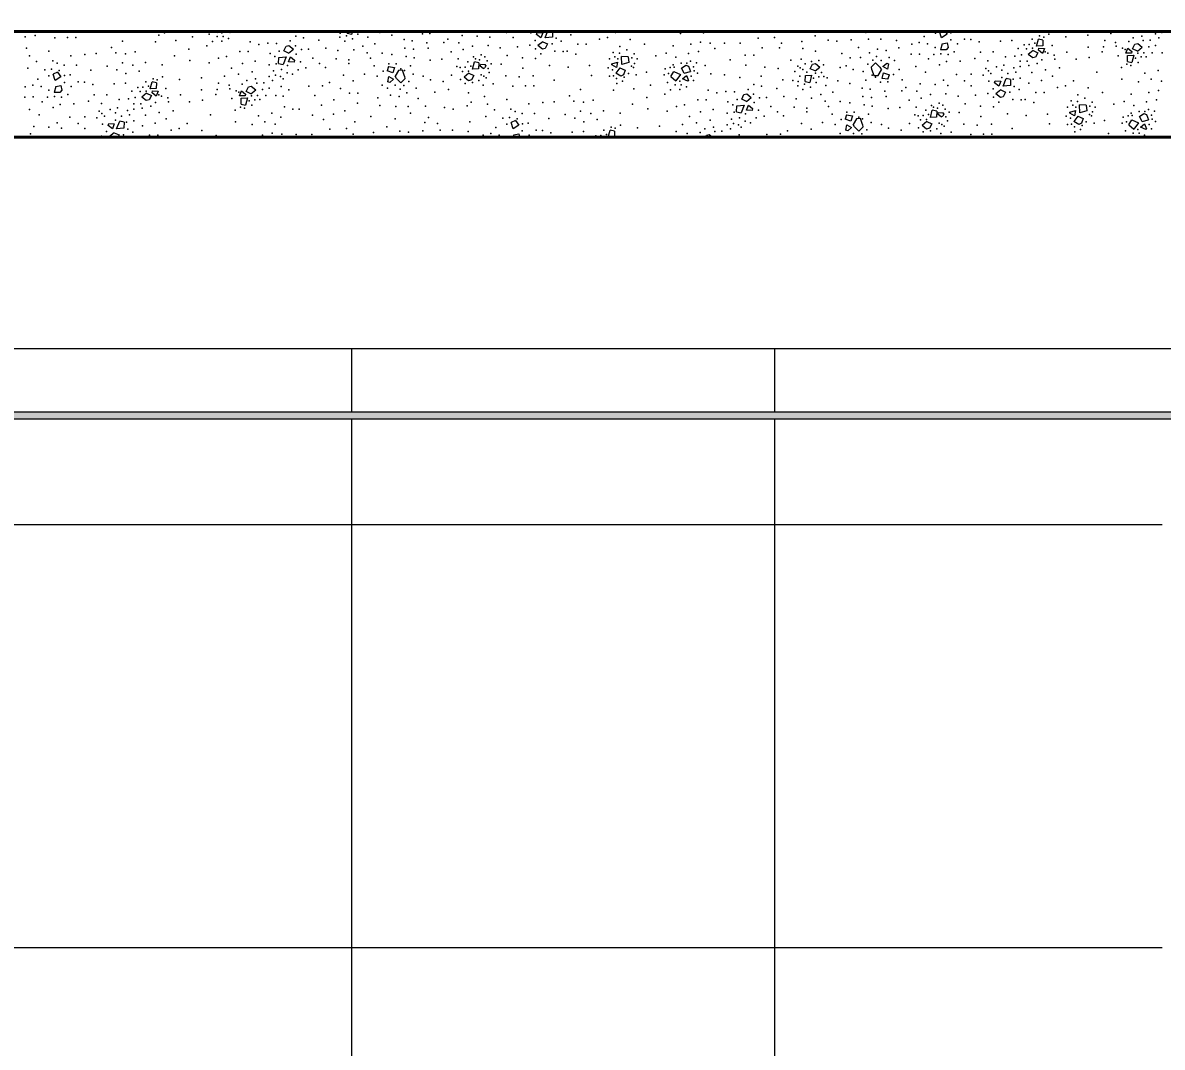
# Model space of a CAD drawing. Header units: metres. Extents: x -1.4 to 64, y -2.2 to 1.7.
# Drawn here: x 18.239 to 19.855, y 0.272 to 1.726 of the extents above; entities that cross this region are included whole.
import ezdxf

# ---------------------------------------------------------------- set-up
doc = ezdxf.new("R2010")
doc.units = ezdxf.units.M
doc.header["$MEASUREMENT"] = 0
doc.layers.add('0_Caneta_No__25', color=7, linetype='Continuous', lineweight=13, true_color=0x982312)
doc.layers.add('PAREDE CONSTRUIR_Caneta_No__97', color=7, linetype='Continuous', lineweight=13, true_color=0x6b6b6b)
doc.layers.add('FORRO.EXEC', color=7, linetype='Continuous')
doc.layers.add('LAJES.EST', color=7, linetype='Continuous')
for name, color, linetype, lineweight in [('FORRO.EXEC_Caneta_No__241', 7, 'Continuous', 13), ('LAJES.EST_Caneta_No__1', 7, 'Continuous', 40), ('LAJES.EST_Caneta_No__241', 7, 'Continuous', 13), ('PAREDE CONSTRUIR_Caneta_No__241', 7, 'Continuous', 13)]:
    doc.layers.add(name, color=color, linetype=linetype, lineweight=lineweight)
doc.styles.add('GENERATED_STYLE_1', font='arial.ttf')
doc.dimstyles.new('GENERATED_STYLE__1', dxfattribs={"dimtxt": 0.05, "dimasz": 0.02375, "dimexe": 0.18, "dimexo": 0.267183, "dimgap": 0, "dimtad": 1, "dimzin": 0, "dimdsep": 46, "dimtxsty": 'GENERATED_STYLE_1', "dimblk": 'ARROWHEAD_11', "dimblk1": 'ARROWHEAD_11', "dimblk2": 'ARROWHEAD_11', "dimcen": 0.09, "dimclrd": 256, "dimclre": 256, "dimclrt": 256, "dimadec": 0, "dimazin": 0, "dimtfac": 1, "dimtdec": 4, "dimtmove": 0, "dimatfit": 3, "dimfxl": 0, "dimtolj": 1, "dimtzin": 0, "dimarcsym": 0})

# ---------------------------------------------------------------- blocks, each defined once
blk = doc.blocks.new('*X62', base_point=(80.2693, -1.9869))
at = {"layer": 'LAJES.EST_Caneta_No__241', "color": 7, "linetype": 'Continuous', "lineweight": 13}
for p, q in [((18.5137, 1.7131), (18.5153, 1.7117)), ((18.5164, 1.7131), (18.5153, 1.7117)), ((18.5325, 1.7114), (18.5286, 1.7131)), ((18.5335, 1.7124), (18.5325, 1.7114)), ((18.5332, 1.7131), (18.5335, 1.7124)), ((18.6989, 1.7111), (18.699, 1.7131)), ((18.6989, 1.7111), (18.7054, 1.7097)), ((18.7063, 1.7131), (18.7054, 1.7097)), ((18.9678, 1.7091), (18.9684, 1.7117)), ((18.9736, 1.7043), (18.9678, 1.7091)), ((18.9684, 1.7117), (18.9764, 1.7113)), ((18.9764, 1.6988), (18.9695, 1.6933)), ((18.9764, 1.7113), (18.9736, 1.7043)), ((18.9764, 1.6988), (18.983, 1.6957)), ((18.9797, 1.7044), (18.9832, 1.7131)), ((18.9901, 1.7053), (18.9797, 1.7044)), ((18.9904, 1.7131), (18.9901, 1.7053)), ((19.542, 1.7045), (19.5394, 1.7131)), ((19.5501, 1.7094), (19.542, 1.7045)), ((19.5475, 1.7131), (19.5501, 1.7094)), ((19.6771, 1.6923), (19.6797, 1.7026)), ((19.6862, 1.7012), (19.6797, 1.7026)), ((19.6862, 1.7012), (19.6858, 1.6928)), ((18.6091, 1.6859), (18.6122, 1.6923)), ((18.6158, 1.6827), (18.6091, 1.6859)), ((18.6122, 1.6923), (18.6163, 1.6933)), ((18.6158, 1.6827), (18.6226, 1.6883)), ((18.6163, 1.6933), (18.6226, 1.6883)), ((18.9759, 1.6883), (18.9695, 1.6933)), ((18.98, 1.6893), (18.9759, 1.6883)), ((18.983, 1.6957), (18.98, 1.6893)), ((19.5431, 1.6959), (19.541, 1.6874)), ((19.549, 1.6872), (19.541, 1.6874)), ((19.5431, 1.6959), (19.5503, 1.6974)), ((19.5517, 1.6905), (19.549, 1.6872)), ((19.5503, 1.6974), (19.5517, 1.6905)), ((19.6721, 1.6864), (19.6653, 1.6808)), ((19.6721, 1.6864), (19.6788, 1.6832)), ((19.6788, 1.6832), (19.6757, 1.6768)), ((19.6858, 1.6928), (19.6771, 1.6923)), ((19.6797, 1.687), (19.6804, 1.6896)), ((19.6855, 1.6822), (19.6797, 1.687)), ((19.6804, 1.6896), (19.6883, 1.6893)), ((19.6883, 1.6893), (19.6855, 1.6822)), ((19.8039, 1.6827), (19.8067, 1.6897)), ((19.8118, 1.6823), (19.8039, 1.6827)), ((19.8067, 1.6897), (19.8125, 1.685)), ((19.8125, 1.685), (19.8118, 1.6823)), ((19.8134, 1.6888), (19.8165, 1.6951)), ((19.8201, 1.6856), (19.8134, 1.6888)), ((19.8165, 1.6951), (19.8206, 1.6962)), ((19.8201, 1.6856), (19.8269, 1.6912)), ((19.8206, 1.6962), (19.8269, 1.6912)), ((18.6017, 1.6679), (18.602, 1.6762)), ((18.6017, 1.6679), (18.6082, 1.6665)), ((18.602, 1.6762), (18.6125, 1.6772)), ((18.6125, 1.6772), (18.6082, 1.6665)), ((18.6157, 1.6702), (18.6186, 1.6773)), ((18.6237, 1.6699), (18.6157, 1.6702)), ((18.6186, 1.6773), (18.6244, 1.6725)), ((18.6244, 1.6725), (18.6237, 1.6699)), ((18.8768, 1.66), (18.8794, 1.6703)), ((18.8859, 1.6688), (18.8794, 1.6703)), ((18.8859, 1.6688), (18.8855, 1.6605)), ((18.8877, 1.6642), (18.8884, 1.6668)), ((18.8884, 1.6668), (18.8947, 1.6665)), ((18.8957, 1.6649), (18.8947, 1.6665)), ((19.0745, 1.666), (19.0747, 1.6673)), ((19.081, 1.6622), (19.0745, 1.666)), ((19.0747, 1.6673), (19.0827, 1.6696)), ((19.0827, 1.6696), (19.081, 1.6622)), ((19.0886, 1.6666), (19.0882, 1.678)), ((19.0977, 1.6775), (19.0882, 1.678)), ((19.0987, 1.6692), (19.0886, 1.6666)), ((19.0977, 1.6775), (19.0987, 1.6692)), ((19.1734, 1.6614), (19.1793, 1.6654)), ((19.1793, 1.6654), (19.1833, 1.6642)), ((19.3561, 1.6605), (19.3592, 1.6669)), ((19.3592, 1.6669), (19.3633, 1.6679)), ((19.3633, 1.6679), (19.3696, 1.6629)), ((19.443, 1.6632), (19.4488, 1.6688)), ((19.4488, 1.6688), (19.4549, 1.6625)), ((19.4591, 1.6634), (19.4647, 1.6685)), ((19.4647, 1.6685), (19.4672, 1.6674)), ((19.4672, 1.6674), (19.4657, 1.6596)), ((19.6716, 1.6758), (19.6653, 1.6808)), ((19.6757, 1.6768), (19.6716, 1.6758)), ((19.806, 1.6708), (19.8063, 1.6791)), ((19.806, 1.6708), (19.8125, 1.6694)), ((19.8063, 1.6791), (19.815, 1.6797)), ((19.815, 1.6797), (19.8125, 1.6694)), ((18.2878, 1.6556), (18.2817, 1.6528)), ((18.2845, 1.6439), (18.2817, 1.6528)), ((18.2878, 1.6556), (18.2925, 1.6488)), ((18.7578, 1.6637), (18.7555, 1.6575)), ((18.764, 1.6546), (18.7555, 1.6575)), ((18.7568, 1.6417), (18.7582, 1.6495)), ((18.7578, 1.6637), (18.766, 1.6623)), ((18.7582, 1.6495), (18.7648, 1.6458)), ((18.766, 1.6623), (18.764, 1.6546)), ((18.7716, 1.6581), (18.7669, 1.6501)), ((18.7691, 1.6466), (18.7669, 1.6501)), ((18.7776, 1.6584), (18.7716, 1.6581)), ((18.7805, 1.6501), (18.7776, 1.6584)), ((18.7805, 1.6501), (18.781, 1.6459)), ((18.8718, 1.6541), (18.865, 1.6485)), ((18.8718, 1.6541), (18.8785, 1.6509)), ((18.8785, 1.6509), (18.8754, 1.6445)), ((18.8855, 1.6605), (18.8768, 1.66)), ((18.8918, 1.6608), (18.8877, 1.6642)), ((18.8918, 1.6608), (18.8945, 1.6619)), ((18.8957, 1.6649), (18.8945, 1.6619)), ((19.0857, 1.6619), (19.0803, 1.6541)), ((19.0874, 1.6501), (19.0803, 1.6541)), ((19.0857, 1.6619), (19.0933, 1.6585)), ((19.0912, 1.6518), (19.0874, 1.6501)), ((19.0933, 1.6585), (19.0912, 1.6518)), ((19.158, 1.6495), (19.1625, 1.6566)), ((19.158, 1.6495), (19.1651, 1.6431)), ((19.1625, 1.6566), (19.172, 1.6521)), ((19.172, 1.6521), (19.1651, 1.6431)), ((19.1772, 1.654), (19.1734, 1.6614)), ((19.1747, 1.6461), (19.1806, 1.6508)), ((19.1772, 1.654), (19.1863, 1.6567)), ((19.1806, 1.6508), (19.1833, 1.6438)), ((19.1833, 1.6642), (19.1863, 1.6567)), ((19.3487, 1.6425), (19.3491, 1.6509)), ((19.3491, 1.6509), (19.3578, 1.6514)), ((19.3578, 1.6514), (19.3552, 1.6411)), ((19.3628, 1.6573), (19.3561, 1.6605)), ((19.3628, 1.6573), (19.3696, 1.6629)), ((19.4434, 1.659), (19.443, 1.6632)), ((19.4434, 1.659), (19.4464, 1.6507)), ((19.4464, 1.6507), (19.4524, 1.651)), ((19.4524, 1.651), (19.457, 1.659)), ((19.4549, 1.6625), (19.457, 1.659)), ((19.4579, 1.6468), (19.46, 1.6545)), ((19.4657, 1.6596), (19.4591, 1.6634)), ((19.46, 1.6545), (19.4684, 1.6516)), ((19.4661, 1.6454), (19.4684, 1.6516)), ((18.2855, 1.6353), (18.2834, 1.6268)), ((18.2925, 1.6488), (18.2845, 1.6439)), ((18.2855, 1.6353), (18.2927, 1.6368)), ((18.2927, 1.6368), (18.2941, 1.6299)), ((18.4195, 1.6317), (18.4221, 1.642)), ((18.4286, 1.6406), (18.4221, 1.642)), ((18.4286, 1.6406), (18.4282, 1.6323)), ((18.5558, 1.6282), (18.5589, 1.6346)), ((18.5589, 1.6346), (18.563, 1.6356)), ((18.563, 1.6356), (18.5693, 1.6306)), ((18.7593, 1.6407), (18.7568, 1.6417)), ((18.7648, 1.6458), (18.7593, 1.6407)), ((18.7752, 1.6403), (18.7691, 1.6466)), ((18.781, 1.6459), (18.7752, 1.6403)), ((18.8713, 1.6435), (18.865, 1.6485)), ((18.8754, 1.6445), (18.8713, 1.6435)), ((19.1823, 1.6429), (19.1747, 1.6461)), ((19.1833, 1.6438), (19.1823, 1.6429)), ((19.3487, 1.6425), (19.3552, 1.6411)), ((19.4661, 1.6454), (19.4579, 1.6468)), ((19.6176, 1.6405), (19.6183, 1.6431)), ((19.6234, 1.6357), (19.6176, 1.6405)), ((19.6183, 1.6431), (19.6262, 1.6427)), ((19.6262, 1.6427), (19.6234, 1.6357)), ((19.6295, 1.6358), (19.6338, 1.6465)), ((19.6399, 1.6367), (19.6295, 1.6358)), ((19.6403, 1.645), (19.6338, 1.6465)), ((19.6403, 1.645), (19.6399, 1.6367)), ((18.2915, 1.6266), (18.2834, 1.6268)), ((18.2941, 1.6299), (18.2915, 1.6266)), ((18.4145, 1.6258), (18.4077, 1.6202)), ((18.414, 1.6152), (18.4077, 1.6202)), ((18.4145, 1.6258), (18.4212, 1.6226)), ((18.4212, 1.6226), (18.4181, 1.6162)), ((18.4282, 1.6323), (18.4195, 1.6317)), ((18.4221, 1.6264), (18.4228, 1.629)), ((18.4279, 1.6217), (18.4221, 1.6264)), ((18.4228, 1.629), (18.4307, 1.6287)), ((18.4307, 1.6287), (18.4279, 1.6217)), ((18.5463, 1.6221), (18.5491, 1.6291)), ((18.5542, 1.6218), (18.5463, 1.6221)), ((18.5484, 1.6102), (18.5488, 1.6185)), ((18.5488, 1.6185), (18.5575, 1.6191)), ((18.5491, 1.6291), (18.5549, 1.6244)), ((18.5549, 1.6244), (18.5542, 1.6218)), ((18.5575, 1.6191), (18.5549, 1.6088)), ((18.5625, 1.625), (18.5558, 1.6282)), ((18.5625, 1.625), (18.5693, 1.6306)), ((19.2589, 1.6173), (19.262, 1.6237)), ((19.2656, 1.6141), (19.2589, 1.6173)), ((19.262, 1.6237), (19.2661, 1.6247)), ((19.2656, 1.6141), (19.2724, 1.6197)), ((19.2661, 1.6247), (19.2724, 1.6197)), ((19.6262, 1.6303), (19.6194, 1.6247)), ((19.6257, 1.6197), (19.6194, 1.6247)), ((19.6298, 1.6207), (19.6257, 1.6197)), ((19.6262, 1.6303), (19.6329, 1.6271)), ((19.6329, 1.6271), (19.6298, 1.6207)), ((18.4181, 1.6162), (18.414, 1.6152)), ((18.5484, 1.6102), (18.5549, 1.6088)), ((19.2515, 1.5993), (19.2518, 1.6076)), ((19.2518, 1.6076), (19.2623, 1.6086)), ((19.2623, 1.6086), (19.258, 1.5979)), ((19.2656, 1.6016), (19.2684, 1.6087)), ((19.2735, 1.6013), (19.2656, 1.6016)), ((19.2684, 1.6087), (19.2742, 1.6039)), ((19.2742, 1.6039), (19.2735, 1.6013)), ((19.5266, 1.5914), (19.5292, 1.6017)), ((19.5357, 1.6003), (19.5292, 1.6017)), ((19.7245, 1.5987), (19.7325, 1.601)), ((19.7325, 1.601), (19.7308, 1.5936)), ((19.7384, 1.598), (19.738, 1.6094)), ((19.7476, 1.6089), (19.738, 1.6094)), ((19.7485, 1.6006), (19.7384, 1.598)), ((19.7476, 1.6089), (19.7485, 1.6006)), ((18.3719, 1.5752), (18.3762, 1.5859)), ((18.3827, 1.5845), (18.3762, 1.5859)), ((18.3827, 1.5845), (18.3823, 1.5761)), ((18.9376, 1.587), (18.9316, 1.5842)), ((18.9376, 1.587), (18.9424, 1.5802)), ((19.2515, 1.5993), (19.258, 1.5979)), ((19.4076, 1.5952), (19.4054, 1.5889)), ((19.4138, 1.586), (19.4054, 1.5889)), ((19.4076, 1.5952), (19.4158, 1.5937)), ((19.4158, 1.5937), (19.4138, 1.586)), ((19.4214, 1.5895), (19.4168, 1.5815)), ((19.4274, 1.5898), (19.4214, 1.5895)), ((19.4303, 1.5815), (19.4274, 1.5898)), ((19.5216, 1.5855), (19.5148, 1.5799)), ((19.5216, 1.5855), (19.5283, 1.5823)), ((19.5353, 1.5919), (19.5266, 1.5914)), ((19.5357, 1.6003), (19.5353, 1.5919)), ((19.5375, 1.5956), (19.5382, 1.5982)), ((19.5416, 1.5922), (19.5375, 1.5956)), ((19.5382, 1.5982), (19.5445, 1.5979)), ((19.5416, 1.5922), (19.5443, 1.5933)), ((19.5456, 1.5964), (19.5443, 1.5933)), ((19.5456, 1.5964), (19.5445, 1.5979)), ((19.7243, 1.5974), (19.7245, 1.5987)), ((19.7308, 1.5936), (19.7243, 1.5974)), ((19.7355, 1.5933), (19.7301, 1.5855)), ((19.7372, 1.5815), (19.7301, 1.5855)), ((19.7355, 1.5933), (19.7431, 1.5899)), ((19.7431, 1.5899), (19.741, 1.5832)), ((19.8078, 1.5809), (19.8123, 1.588)), ((19.8123, 1.588), (19.8218, 1.5836)), ((19.8232, 1.5928), (19.8291, 1.5968)), ((19.827, 1.5854), (19.8232, 1.5928)), ((19.827, 1.5854), (19.8361, 1.5881)), ((19.8291, 1.5968), (19.8331, 1.5956)), ((19.8331, 1.5956), (19.8361, 1.5881)), ((18.36, 1.5799), (18.3607, 1.5825)), ((18.3658, 1.5751), (18.36, 1.5799)), ((18.3607, 1.5825), (18.3686, 1.5821)), ((18.3686, 1.5697), (18.3618, 1.5641)), ((18.3686, 1.5821), (18.3658, 1.5751)), ((18.3686, 1.5697), (18.3753, 1.5665)), ((18.3823, 1.5761), (18.3719, 1.5752)), ((18.9343, 1.5753), (18.9316, 1.5842)), ((18.9424, 1.5802), (18.9343, 1.5753)), ((18.9353, 1.5667), (18.9425, 1.5682)), ((18.9425, 1.5682), (18.9436, 1.5631)), ((19.0694, 1.5631), (19.0719, 1.5734)), ((19.0784, 1.572), (19.0719, 1.5734)), ((19.0784, 1.572), (19.0781, 1.5637)), ((19.4066, 1.5731), (19.4081, 1.5809)), ((19.4091, 1.5721), (19.4066, 1.5731)), ((19.4081, 1.5809), (19.4146, 1.5772)), ((19.4146, 1.5772), (19.4091, 1.5721)), ((19.4189, 1.578), (19.4168, 1.5815)), ((19.425, 1.5717), (19.4189, 1.578)), ((19.4308, 1.5773), (19.425, 1.5717)), ((19.4303, 1.5815), (19.4308, 1.5773)), ((19.5211, 1.5749), (19.5148, 1.5799)), ((19.5252, 1.5759), (19.5211, 1.5749)), ((19.5283, 1.5823), (19.5252, 1.5759)), ((19.741, 1.5832), (19.7372, 1.5815)), ((19.8078, 1.5809), (19.8149, 1.5745)), ((19.8218, 1.5836), (19.8149, 1.5745)), ((19.8245, 1.5776), (19.8304, 1.5822)), ((19.8322, 1.5743), (19.8245, 1.5776)), ((19.8304, 1.5822), (19.8331, 1.5752)), ((19.8331, 1.5752), (19.8322, 1.5743)), ((18.363, 1.5631), (18.3618, 1.5641)), ((18.3753, 1.5665), (18.3737, 1.5631)), ((18.9353, 1.5667), (18.9344, 1.5631)), ((19.0781, 1.5637), (19.0699, 1.5631)), ((19.2074, 1.5631), (19.2087, 1.566)), ((19.2087, 1.566), (19.2128, 1.567)), ((19.2128, 1.567), (19.2177, 1.5631))]:
    blk.add_line(p, q, dxfattribs=at)
for p in [(18.2419, 1.7059), (18.2565, 1.7075), (18.2843, 1.7043), (18.302, 1.7047), (18.3139, 1.7047), (18.3427, 1.7128), (18.3803, 1.6996), (18.4269, 1.6985), (18.4317, 1.7082), (18.4399, 1.7113), (18.4557, 1.7004), (18.4797, 1.7056), (18.5034, 1.7095), (18.5081, 1.6992), (18.5147, 1.7062), (18.521, 1.6997), (18.5213, 1.7112), (18.5232, 1.7064), (18.5307, 1.7035), (18.5406, 1.7125), (18.5613, 1.6988), (18.6182, 1.6998), (18.6261, 1.7068), (18.6369, 1.7043), (18.659, 1.7008), (18.6813, 1.7124), (18.6886, 1.705), (18.6892, 1.7107), (18.6958, 1.6997), (18.6979, 1.707), (18.7066, 1.7029), (18.7143, 1.7097), (18.7283, 1.7053), (18.7452, 1.7118), (18.7624, 1.7081), (18.78, 1.7017), (18.7853, 1.713), (18.7913, 1.7001), (18.8059, 1.7101), (18.8162, 1.7105), (18.8362, 1.6975), (18.8368, 1.7131), (18.842, 1.7023), (18.8621, 1.7076), (18.8833, 1.7068), (18.8951, 1.713), (18.9016, 1.7053), (18.9249, 1.7119), (18.9346, 1.7046), (18.9596, 1.7112), (18.9655, 1.7006), (18.9956, 1.7038), (19.0026, 1.6996), (19.0164, 1.7087), (19.0344, 1.7122), (19.0571, 1.7023), (19.0683, 1.7047), (19.0796, 1.712), (19.1005, 1.7019), (19.172, 1.7105), (19.2005, 1.6982), (19.2044, 1.7112), (19.2823, 1.7038), (19.3055, 1.7046), (19.3441, 1.6993), (19.3629, 1.707), (19.3816, 1.7012), (19.3938, 1.6994), (19.414, 1.7016), (19.435, 1.7118), (19.4386, 1.7024), (19.456, 1.7024), (19.4784, 1.7007), (19.5105, 1.6979), (19.5178, 1.7063), (19.5335, 1.7111), (19.5553, 1.7016), (19.5554, 1.7115), (19.5635, 1.7124), (19.5749, 1.7023), (19.5839, 1.702), (19.5959, 1.6987), (19.6259, 1.6997), (19.642, 1.7006), (19.6707, 1.7026), (19.6812, 1.7069), (19.6872, 1.7053), (19.6944, 1.7097), (19.7187, 1.7058), (19.7499, 1.7081), (19.7738, 1.7004), (19.7826, 1.7105), (19.7892, 1.6979), (19.8023, 1.7131), (19.8078, 1.699), (19.8142, 1.7043), (19.8263, 1.7068), (19.8285, 1.7006), (19.8382, 1.7008), (19.8457, 1.7099), (19.8507, 1.7044), (19.8549, 1.7117), (18.2441, 1.6898), (18.2755, 1.6852), (18.343, 1.6819), (18.3644, 1.6907), (18.3709, 1.6832), (18.3843, 1.6818), (18.3981, 1.6845), (18.4743, 1.6882), (18.4998, 1.6928), (18.5467, 1.6848), (18.5585, 1.6848), (18.5735, 1.6948), (18.5866, 1.6968), (18.5895, 1.6819), (18.5987, 1.6961), (18.6026, 1.6855), (18.6258, 1.6929), (18.6342, 1.6878), (18.6441, 1.6883), (18.6687, 1.6897), (18.6859, 1.6864), (18.7082, 1.6873), (18.7213, 1.6925), (18.7274, 1.6828), (18.7384, 1.6957), (18.7486, 1.6825), (18.7809, 1.6897), (18.7933, 1.688), (18.8118, 1.6971), (18.8139, 1.6898), (18.8464, 1.6843), (18.8574, 1.6972), (18.8635, 1.6875), (18.8766, 1.6927), (18.8988, 1.6936), (18.9161, 1.6902), (18.9407, 1.6916), (18.958, 1.6938), (18.9664, 1.6887), (18.9739, 1.6817), (18.9896, 1.696), (18.9935, 1.6855), (19.0056, 1.6847), (19.0113, 1.6852), (19.0263, 1.6952), (19.0381, 1.6951), (19.0762, 1.6836), (19.0852, 1.6826), (19.0859, 1.6922), (19.096, 1.6872), (19.1062, 1.6815), (19.1208, 1.6951), (19.1516, 1.6827), (19.1614, 1.693), (19.1833, 1.6819), (19.1866, 1.6955), (19.1975, 1.685), (19.2139, 1.6967), (19.2204, 1.6893), (19.2344, 1.6965), (19.2567, 1.6965), (19.288, 1.6902), (19.3124, 1.6902), (19.3154, 1.6969), (19.3454, 1.6891), (19.3633, 1.6852), (19.4007, 1.6821), (19.4244, 1.6908), (19.4403, 1.6829), (19.4514, 1.6881), (19.4636, 1.6862), (19.4817, 1.69), (19.4999, 1.6955), (19.5222, 1.6956), (19.5333, 1.6908), (19.5413, 1.6818), (19.5602, 1.6843), (19.5648, 1.6956), (19.5975, 1.6838), (19.6155, 1.6842), (19.6511, 1.6891), (19.6595, 1.6945), (19.6627, 1.6887), (19.6667, 1.6949), (19.6715, 1.6894), (19.6745, 1.6965), (19.6892, 1.6842), (19.6933, 1.6823), (19.6991, 1.6932), (19.72, 1.6838), (19.7501, 1.6911), (19.7703, 1.6846), (19.7723, 1.6915), (19.7901, 1.6924), (19.7989, 1.6897), (19.8029, 1.6877), (19.8207, 1.6826), (19.8295, 1.6832), (19.8366, 1.6917), (19.8411, 1.6829), (19.8459, 1.6936), (19.8554, 1.6832), (18.2481, 1.6786), (18.258, 1.6709), (18.2812, 1.6717), (18.2873, 1.6685), (18.2975, 1.6654), (18.3068, 1.6789), (18.3151, 1.6657), (18.327, 1.6808), (18.3804, 1.6688), (18.395, 1.6657), (18.4128, 1.6694), (18.4364, 1.6659), (18.454, 1.6788), (18.4759, 1.6723), (18.5032, 1.6687), (18.5165, 1.6753), (18.5277, 1.6777), (18.5504, 1.6678), (18.5684, 1.6713), (18.5881, 1.6659), (18.5965, 1.6777), (18.5983, 1.6676), (18.6267, 1.6809), (18.6326, 1.6704), (18.6502, 1.6753), (18.6599, 1.6681), (18.6832, 1.6747), (18.7014, 1.6679), (18.7015, 1.6731), (18.7322, 1.6754), (18.7579, 1.6672), (18.7624, 1.6806), (18.7683, 1.6676), (18.7829, 1.6777), (18.7942, 1.676), (18.8168, 1.6724), (18.8331, 1.6741), (18.8565, 1.6746), (18.8704, 1.6703), (18.8781, 1.6771), (18.8809, 1.6745), (18.8869, 1.673), (18.889, 1.6803), (18.8941, 1.6774), (18.8978, 1.6716), (18.9035, 1.6676), (18.9176, 1.6667), (18.9258, 1.6792), (18.9479, 1.6757), (18.9661, 1.6748), (19.0235, 1.6812), (19.0711, 1.6747), (19.0787, 1.6772), (19.0832, 1.6745), (19.1028, 1.676), (19.1065, 1.668), (19.1106, 1.6743), (19.1371, 1.6789), (19.1617, 1.6662), (19.1654, 1.6767), (19.173, 1.6682), (19.1807, 1.6682), (19.1861, 1.6714), (19.1944, 1.6687), (19.2069, 1.6652), (19.2425, 1.6733), (19.2638, 1.6798), (19.2644, 1.6657), (19.2758, 1.6799), (19.3283, 1.6724), (19.3429, 1.6741), (19.3488, 1.6675), (19.3579, 1.6706), (19.3681, 1.672), (19.3747, 1.6661), (19.4125, 1.6761), (19.4271, 1.6764), (19.4376, 1.6669), (19.4446, 1.6726), (19.45, 1.6776), (19.4566, 1.6719), (19.4678, 1.6763), (19.4755, 1.6721), (19.4991, 1.6809), (19.5112, 1.681), (19.5239, 1.6743), (19.5315, 1.6808), (19.5393, 1.6659), (19.5494, 1.6705), (19.5515, 1.6808), (19.5688, 1.6713), (19.5896, 1.675), (19.6081, 1.6716), (19.6306, 1.6657), (19.6332, 1.6773), (19.6463, 1.6783), (19.654, 1.6711), (19.6556, 1.6803), (19.6637, 1.6714), (19.6659, 1.6651), (19.6779, 1.6677), (19.6844, 1.6729), (19.7021, 1.6796), (19.703, 1.6741), (19.7331, 1.6742), (19.7515, 1.6764), (19.7931, 1.6787), (19.805, 1.6667), (19.8177, 1.6755), (19.8214, 1.6694), (19.8255, 1.6771), (19.8327, 1.6774), (18.246, 1.6614), (18.27, 1.6588), (18.2759, 1.6505), (18.2795, 1.66), (18.2903, 1.658), (18.2979, 1.6509), (18.306, 1.6518), (18.3351, 1.6586), (18.3584, 1.6641), (18.3723, 1.6591), (18.3848, 1.6535), (18.404, 1.6571), (18.4368, 1.6491), (18.525, 1.6499), (18.535, 1.6614), (18.5447, 1.6525), (18.5643, 1.6561), (18.5881, 1.6494), (18.5943, 1.6574), (18.5973, 1.6511), (18.6046, 1.6495), (18.6057, 1.6594), (18.614, 1.6547), (18.6143, 1.6649), (18.6216, 1.6525), (18.6296, 1.6591), (18.6405, 1.6615), (18.6684, 1.6624), (18.6938, 1.6514), (18.7234, 1.6528), (18.7374, 1.6647), (18.7417, 1.6498), (18.7499, 1.6569), (18.7752, 1.6605), (18.7802, 1.658), (18.7889, 1.6647), (18.7927, 1.6525), (18.807, 1.6499), (18.8468, 1.6515), (18.8548, 1.6637), (18.8592, 1.6622), (18.8624, 1.6564), (18.8664, 1.6625), (18.8712, 1.6571), (18.8742, 1.6642), (18.889, 1.6519), (18.893, 1.6499), (18.8988, 1.6609), (18.9006, 1.6551), (18.9239, 1.6505), (18.948, 1.6614), (18.9631, 1.6502), (18.9859, 1.6649), (19.0127, 1.6625), (19.0426, 1.6648), (19.0455, 1.6509), (19.0691, 1.6615), (19.0711, 1.6501), (19.0756, 1.6588), (19.077, 1.6504), (19.0979, 1.6535), (19.1024, 1.6641), (19.1054, 1.6622), (19.1092, 1.6517), (19.1236, 1.6557), (19.1489, 1.6517), (19.15, 1.6601), (19.155, 1.6538), (19.1572, 1.6624), (19.1628, 1.6628), (19.187, 1.6501), (19.1904, 1.663), (19.1911, 1.6574), (19.1959, 1.654), (19.2149, 1.6534), (19.2344, 1.6518), (19.2865, 1.65), (19.2914, 1.6626), (19.3107, 1.6609), (19.3339, 1.6563), (19.3382, 1.664), (19.3413, 1.6499), (19.3416, 1.6615), (19.3456, 1.6595), (19.3511, 1.6556), (19.3634, 1.6543), (19.3722, 1.655), (19.3754, 1.6492), (19.3984, 1.6622), (19.4069, 1.6644), (19.4169, 1.6592), (19.4313, 1.6566), (19.4438, 1.6511), (19.474, 1.6523), (19.4823, 1.6593), (19.5059, 1.6634), (19.5195, 1.6554), (19.5633, 1.6522), (19.5844, 1.6528), (19.6014, 1.6514), (19.6049, 1.6609), (19.6087, 1.6574), (19.6123, 1.6538), (19.6202, 1.6631), (19.628, 1.6583), (19.6363, 1.6536), (19.6447, 1.6618), (19.6476, 1.6556), (19.6539, 1.6636), (19.6703, 1.6553), (19.6899, 1.6588), (19.6996, 1.65), (19.7096, 1.6615), (19.7627, 1.6556), (19.7978, 1.6623), (19.811, 1.6651), (19.8306, 1.6543), (19.8497, 1.6579), (18.2423, 1.6349), (18.253, 1.6373), (18.2602, 1.6458), (18.2647, 1.635), (18.2977, 1.6411), (18.3072, 1.635), (18.3173, 1.6417), (18.3263, 1.6414), (18.3383, 1.6381), (18.3683, 1.6392), (18.3844, 1.64), (18.4019, 1.634), (18.4091, 1.6343), (18.4131, 1.642), (18.4169, 1.6359), (18.4236, 1.6463), (18.4296, 1.6447), (18.4612, 1.6452), (18.4923, 1.6475), (18.5162, 1.6398), (18.5316, 1.6373), (18.5502, 1.6385), (18.5567, 1.6437), (18.5687, 1.6463), (18.5709, 1.64), (18.5806, 1.6403), (18.5883, 1.633), (18.5931, 1.6438), (18.6052, 1.6352), (18.6084, 1.646), (18.6445, 1.6356), (18.6639, 1.6363), (18.674, 1.6409), (18.7074, 1.6435), (18.7485, 1.6371), (18.7561, 1.6328), (18.7673, 1.6372), (18.7793, 1.6366), (18.7863, 1.6423), (18.8171, 1.6447), (18.8352, 1.6421), (18.8599, 1.6453), (18.8664, 1.6394), (18.8767, 1.6408), (18.8858, 1.6439), (18.8917, 1.6373), (18.8964, 1.6474), (18.9063, 1.6389), (18.9341, 1.6357), (18.9432, 1.6488), (18.9518, 1.6361), (18.9638, 1.6361), (18.9925, 1.6442), (19.0811, 1.6466), (19.0815, 1.6396), (19.0897, 1.6427), (19.0919, 1.6486), (19.1295, 1.637), (19.1533, 1.6409), (19.1645, 1.6376), (19.1711, 1.6426), (19.173, 1.6378), (19.1805, 1.6349), (19.1904, 1.6439), (19.2561, 1.648), (19.2759, 1.6382), (19.2867, 1.6357), (19.317, 1.6447), (19.3311, 1.6438), (19.3384, 1.6364), (19.339, 1.6421), (19.3477, 1.6384), (19.3564, 1.6343), (19.3604, 1.6472), (19.3642, 1.6411), (19.3682, 1.6489), (19.3781, 1.6367), (19.3798, 1.6477), (19.395, 1.6432), (19.4122, 1.6395), (19.4298, 1.6331), (19.4351, 1.6444), (19.4488, 1.6486), (19.4557, 1.6415), (19.466, 1.6419), (19.4866, 1.6445), (19.4918, 1.6337), (19.5119, 1.639), (19.5331, 1.6382), (19.5449, 1.6444), (19.5514, 1.6367), (19.5747, 1.6433), (19.5844, 1.636), (19.6094, 1.6426), (19.6277, 1.6481), (19.6437, 1.6454), (19.6455, 1.6352), (19.6539, 1.647), (19.6662, 1.6401), (19.6842, 1.6436), (19.7069, 1.6337), (19.7181, 1.6361), (19.7294, 1.6434), (19.7504, 1.6333), (19.7982, 1.6455), (19.8218, 1.6419), (19.8396, 1.6457), (19.8542, 1.6426), (18.2415, 1.6203), (18.2536, 1.6204), (18.2739, 1.6202), (18.2757, 1.6302), (18.2837, 1.6212), (18.2939, 1.6202), (18.3026, 1.6237), (18.3399, 1.6232), (18.3579, 1.6236), (18.3757, 1.6168), (18.3887, 1.6177), (18.3935, 1.6285), (18.398, 1.6197), (18.4051, 1.6282), (18.4139, 1.6288), (18.4317, 1.6236), (18.4357, 1.6217), (18.4415, 1.6326), (18.4445, 1.619), (18.4624, 1.6232), (18.4925, 1.6305), (18.5127, 1.624), (18.5147, 1.6309), (18.5325, 1.6318), (18.5355, 1.6182), (18.5413, 1.6291), (18.5453, 1.6272), (18.5631, 1.622), (18.5719, 1.6226), (18.5751, 1.6168), (18.579, 1.6311), (18.5835, 1.6223), (18.5978, 1.6226), (18.6084, 1.6215), (18.6163, 1.6303), (18.6531, 1.6226), (18.6894, 1.6325), (18.7021, 1.6258), (18.7142, 1.6259), (18.7423, 1.6192), (18.7604, 1.623), (18.7726, 1.6211), (18.774, 1.6315), (18.7837, 1.6263), (18.7969, 1.6327), (18.7996, 1.6183), (18.8233, 1.627), (18.8427, 1.6309), (18.8713, 1.6262), (18.8939, 1.6212), (18.9253, 1.6166), (19.0142, 1.6221), (19.0301, 1.631), (19.0767, 1.6299), (19.1055, 1.6318), (19.1241, 1.6196), (19.1496, 1.6242), (19.1579, 1.6306), (19.1708, 1.6311), (19.2111, 1.6302), (19.2233, 1.6262), (19.2364, 1.6282), (19.2485, 1.6275), (19.2524, 1.6169), (19.268, 1.6312), (19.2756, 1.6243), (19.284, 1.6192), (19.2939, 1.6197), (19.3088, 1.6322), (19.3185, 1.6211), (19.3358, 1.6178), (19.3456, 1.6311), (19.358, 1.6187), (19.3711, 1.6239), (19.3882, 1.6271), (19.4307, 1.6211), (19.4411, 1.6315), (19.4431, 1.6194), (19.4616, 1.6285), (19.4637, 1.6212), (19.486, 1.6289), (19.5072, 1.6286), (19.5133, 1.6189), (19.5264, 1.6241), (19.5486, 1.625), (19.5659, 1.6217), (19.5905, 1.623), (19.6078, 1.6252), (19.6153, 1.632), (19.6162, 1.6201), (19.6394, 1.6274), (19.6433, 1.6169), (19.6524, 1.631), (19.6761, 1.6266), (19.6879, 1.6266), (19.7358, 1.6236), (19.7458, 1.6186), (19.7706, 1.6265), (19.8112, 1.6244), (19.8364, 1.6269), (19.8503, 1.6296), (18.2483, 1.6028), (18.2663, 1.6137), (18.2817, 1.6053), (18.2918, 1.6099), (18.3112, 1.6107), (18.332, 1.6145), (18.3505, 1.6111), (18.3626, 1.6025), (18.373, 1.6051), (18.3871, 1.6013), (18.3963, 1.603), (18.3964, 1.6105), (18.4061, 1.6108), (18.4083, 1.6045), (18.4203, 1.6071), (18.4268, 1.6123), (18.4454, 1.6135), (18.452, 1.6009), (18.4755, 1.6136), (18.4939, 1.6158), (18.5402, 1.6017), (18.5474, 1.6061), (18.5534, 1.6045), (18.5601, 1.6149), (18.5639, 1.6088), (18.5679, 1.6165), (18.6101, 1.6066), (18.6221, 1.6033), (18.6311, 1.603), (18.6624, 1.6086), (18.68, 1.6161), (18.6955, 1.6005), (18.7134, 1.6114), (18.7455, 1.6084), (18.7679, 1.6067), (18.7854, 1.6067), (18.81, 1.6075), (18.8372, 1.6052), (18.8494, 1.6033), (18.8692, 1.6076), (18.8749, 1.6132), (18.8979, 1.61), (18.9078, 1.6023), (18.931, 1.6031), (18.9566, 1.6104), (18.9768, 1.6123), (18.9928, 1.6133), (19.0207, 1.6146), (19.0341, 1.6132), (19.048, 1.6159), (19.0626, 1.6009), (19.1038, 1.6102), (19.1258, 1.6037), (19.1663, 1.6067), (19.1775, 1.6091), (19.1965, 1.6162), (19.2083, 1.6162), (19.2182, 1.6027), (19.2393, 1.6133), (19.2463, 1.6091), (19.2765, 1.6123), (19.2824, 1.6018), (19.3, 1.6068), (19.333, 1.6061), (19.3513, 1.6046), (19.3772, 1.6142), (19.382, 1.6068), (19.3984, 1.6139), (19.4122, 1.612), (19.4327, 1.6091), (19.444, 1.6074), (19.4666, 1.6038), (19.4829, 1.6055), (19.4962, 1.6157), (19.5063, 1.606), (19.5202, 1.6017), (19.528, 1.6085), (19.5307, 1.606), (19.5367, 1.6044), (19.5388, 1.6117), (19.5439, 1.6088), (19.5476, 1.603), (19.5756, 1.6106), (19.5977, 1.6071), (19.6159, 1.6062), (19.6238, 1.6131), (19.6554, 1.6161), (19.6611, 1.6166), (19.6733, 1.6126), (19.7209, 1.6061), (19.726, 1.6151), (19.7285, 1.6086), (19.733, 1.6059), (19.735, 1.614), (19.7526, 1.6074), (19.756, 1.6129), (19.7604, 1.6057), (19.7869, 1.6103), (19.8014, 1.6141), (19.8152, 1.6081), (19.8331, 1.6133), (19.836, 1.6028), (19.8473, 1.6164), (18.2619, 1.5948), (18.3057, 1.5916), (18.3268, 1.5922), (18.3438, 1.5908), (18.3473, 1.6003), (18.3511, 1.5968), (18.3547, 1.5932), (18.3701, 1.5875), (18.3704, 1.5977), (18.3787, 1.593), (18.3861, 1.5848), (18.39, 1.595), (18.3963, 1.5864), (18.4127, 1.5947), (18.4323, 1.5983), (18.442, 1.5894), (18.5051, 1.5951), (18.5406, 1.5849), (18.573, 1.5937), (18.582, 1.5851), (18.5922, 1.5973), (18.6047, 1.5917), (18.6498, 1.5945), (18.6654, 1.5883), (18.6798, 1.5958), (18.7097, 1.5849), (18.7325, 1.5928), (18.7671, 1.5895), (18.789, 1.5974), (18.8142, 1.5914), (18.8731, 1.5849), (18.8958, 1.5928), (18.9198, 1.5902), (18.9293, 1.5914), (18.9371, 1.5999), (18.9401, 1.5894), (18.9473, 1.5968), (18.9649, 1.5971), (18.9849, 1.59), (19.0083, 1.5955), (19.0222, 1.5905), (19.0302, 1.6002), (19.0347, 1.5849), (19.0448, 1.5971), (19.0538, 1.5885), (19.0862, 1.5973), (19.153, 1.6001), (19.1848, 1.5928), (19.2002, 1.5992), (19.2141, 1.5875), (19.2379, 1.5973), (19.2441, 1.5888), (19.2481, 1.599), (19.2555, 1.5908), (19.2638, 1.5861), (19.2641, 1.5963), (19.2794, 1.5906), (19.2904, 1.5929), (19.3097, 1.5995), (19.3182, 1.5938), (19.3512, 1.5993), (19.3872, 1.5961), (19.3998, 1.5883), (19.4077, 1.5986), (19.4181, 1.599), (19.425, 1.5919), (19.43, 1.5894), (19.4387, 1.5961), (19.5046, 1.5951), (19.509, 1.5936), (19.5122, 1.5878), (19.5162, 1.5939), (19.521, 1.5885), (19.524, 1.5956), (19.5486, 1.5923), (19.5505, 1.5865), (19.5533, 1.599), (19.5674, 1.5981), (19.5979, 1.5928), (19.6357, 1.5964), (19.6625, 1.5939), (19.6924, 1.5962), (19.7189, 1.5929), (19.7254, 1.5902), (19.7477, 1.5849), (19.7522, 1.5955), (19.7552, 1.5936), (19.7563, 1.5994), (19.7734, 1.5871), (19.7998, 1.5915), (19.8048, 1.5852), (19.807, 1.5938), (19.8115, 1.5976), (19.8126, 1.5942), (19.8228, 1.5996), (19.8305, 1.5996), (19.8402, 1.5944), (19.841, 1.5889), (19.8442, 1.6001), (19.8457, 1.5854), (18.2543, 1.5784), (18.2755, 1.5776), (18.2873, 1.5838), (18.2938, 1.5761), (18.3171, 1.5827), (18.3268, 1.5754), (18.3518, 1.582), (18.3577, 1.5715), (18.3879, 1.5746), (18.3949, 1.5704), (18.4086, 1.5795), (18.4267, 1.583), (18.4493, 1.5731), (18.4605, 1.5755), (18.4718, 1.5828), (18.4928, 1.5727), (18.5642, 1.5813), (18.5927, 1.569), (18.5966, 1.582), (18.6746, 1.5746), (18.6978, 1.5754), (18.7364, 1.5701), (18.7551, 1.5778), (18.7738, 1.572), (18.786, 1.5702), (18.8062, 1.5724), (18.809, 1.584), (18.8272, 1.5826), (18.8308, 1.5732), (18.8483, 1.5733), (18.8707, 1.5715), (18.9028, 1.5687), (18.91, 1.5772), (18.9257, 1.5819), (18.9475, 1.5725), (18.9477, 1.5823), (18.9558, 1.5832), (18.9671, 1.5731), (18.9761, 1.5728), (18.9881, 1.5695), (19.0181, 1.5706), (19.0342, 1.5714), (19.063, 1.5734), (19.0734, 1.5777), (19.0794, 1.5761), (19.0866, 1.5805), (19.111, 1.5766), (19.1421, 1.5789), (19.166, 1.5712), (19.1748, 1.5813), (19.1814, 1.5687), (19.1945, 1.5839), (19.2, 1.5699), (19.2065, 1.5751), (19.2185, 1.5777), (19.2207, 1.5714), (19.2304, 1.5717), (19.2379, 1.5808), (19.2429, 1.5752), (19.2471, 1.5825), (19.2544, 1.5809), (19.2582, 1.5774), (19.2714, 1.5839), (19.3239, 1.5723), (19.3436, 1.5828), (19.3572, 1.5749), (19.3732, 1.5842), (19.3915, 1.5812), (19.3983, 1.5685), (19.4172, 1.5687), (19.4362, 1.5737), (19.4425, 1.584), (19.4569, 1.5813), (19.4669, 1.5761), (19.485, 1.5735), (19.4966, 1.5829), (19.5097, 1.5767), (19.5163, 1.5708), (19.5265, 1.5722), (19.5356, 1.5753), (19.5388, 1.5833), (19.5415, 1.5687), (19.5428, 1.5813), (19.5462, 1.5788), (19.5561, 1.5704), (19.5737, 1.5819), (19.593, 1.5802), (19.613, 1.5816), (19.6423, 1.5756), (19.6953, 1.5823), (19.7209, 1.5815), (19.7268, 1.5818), (19.7309, 1.578), (19.7314, 1.571), (19.7395, 1.5741), (19.7417, 1.58), (19.759, 1.5831), (19.7793, 1.5684), (19.7987, 1.5831), (19.8031, 1.5723), (19.8143, 1.569), (19.821, 1.574), (19.8228, 1.5692), (19.8368, 1.5815), (19.8402, 1.5753), (18.2496, 1.568), (18.2689, 1.5635), (18.2911, 1.5644), (18.3502, 1.5646), (18.3818, 1.5668), (18.4185, 1.566), (18.4303, 1.566), (18.513, 1.5659), (18.5536, 1.5638), (18.5789, 1.5663), (18.6061, 1.5676), (18.6267, 1.5673), (18.6489, 1.5673), (18.7076, 1.5677), (18.8921, 1.5663), (18.9145, 1.5664), (18.957, 1.5664), (19.0517, 1.5654), (19.0589, 1.5657), (19.0667, 1.5673), (19.0913, 1.564), (19.1823, 1.5632), (19.2381, 1.5645), (19.255, 1.5666), (19.2943, 1.567), (19.3137, 1.5677), (19.3393, 1.564), (19.4059, 1.5642), (19.4291, 1.568), (19.4467, 1.5641), (19.5839, 1.5671), (19.6016, 1.5675), (19.6136, 1.5675), (19.7553, 1.5632), (19.8303, 1.5663)]:
    blk.add_point(p, dxfattribs=at)
blk = doc.blocks.new('*D68', base_point=(80.2693, -1.9869))
at = {"layer": '0_Caneta_No__25', "linetype": 'Continuous', "lineweight": 13, "true_color": 0x982312}
for points in [[(16.6925, 1.1631), (16.693, 1.1608), (16.6943, 1.1587), (16.6963, 1.1574), (16.6987, 1.1569), (16.7011, 1.1574), (16.7031, 1.1587), (16.7045, 1.1608), (16.705, 1.1631), (16.7045, 1.1655), (16.7031, 1.1676), (16.7011, 1.1689), (16.6987, 1.1694), (16.6963, 1.1689), (16.6943, 1.1676), (16.693, 1.1655)], [(16.6925, -1.9869), (16.693, -1.9892), (16.6943, -1.9913), (16.6963, -1.9926), (16.6987, -1.9931), (16.7011, -1.9926), (16.7031, -1.9913), (16.7045, -1.9892), (16.705, -1.9869), (16.7045, -1.9845), (16.7031, -1.9824), (16.7011, -1.9811), (16.6987, -1.9806), (16.6963, -1.9811), (16.6943, -1.9824), (16.693, -1.9845)]]:
    blk.add_hatch(color=24, dxfattribs=at).paths.add_polyline_path(points)
at = {"layer": '0_Caneta_No__25', "color": 24, "linetype": 'Continuous', "lineweight": 13, "true_color": 0x982312}
for p, q in [((16.6987, -1.9806), (16.6987, 1.1569)), ((16.6925, -1.9869), (16.6753, -1.9869)), ((16.9659, -1.9869), (16.705, -1.9869)), ((16.6987, -1.9994), (16.6987, -1.9931))]:
    blk.add_line(p, q, dxfattribs=at)
for centre in [(16.6987, 1.1631), (16.6987, -1.9869)]:
    blk.add_circle(centre, 0.00625, dxfattribs=at)
at = {"layer": '0_Caneta_No__25', "color": 24, "lineweight": 13, "true_color": 0x982312, "char_height": 0.05, "attachment_point": 7, "rotation": 90, "style": 'GENERATED_STYLE_1'}
for s, insert in [('\\A1;{\\pql;\\fArial|b0|i0|c0|p0;\\W1.000000;0,01}', (16.6887, 1.0234)), ('\\A1;{\\pql;\\fArial|b0|i0|c0|p0;\\W1.000000;3,15}', (16.6887, -0.5453))]:
    blk.add_mtext(s, dxfattribs=dict(at, insert=insert))
blk = doc.blocks.new('ARROWHEAD_11')
at = {"color": 0, "linetype": 'Continuous', "lineweight": 0}
blk.add_line((0, 0), (-1, 0), dxfattribs=at)
at = {"color": 0, "linetype": 'Continuous', "lineweight": 0, "const_width": 0.25, "flags": 128}
blk.add_lwpolyline([(-0.125, 0, 1), (0.125, 0, 1)], format="xyb", close=True, dxfattribs=at)
blk = doc.blocks.new('*D69', base_point=(80.2693, -1.9869))
at = {"layer": '0_Caneta_No__25', "linetype": 'Continuous', "lineweight": 13, "true_color": 0x982312}
for points in [[(16.6925, 1.1731), (16.693, 1.1708), (16.6943, 1.1687), (16.6963, 1.1674), (16.6987, 1.1669), (16.7011, 1.1674), (16.7031, 1.1687), (16.7045, 1.1708), (16.705, 1.1731), (16.7045, 1.1755), (16.7031, 1.1776), (16.7011, 1.1789), (16.6987, 1.1794), (16.6963, 1.1789), (16.6943, 1.1776), (16.693, 1.1755)], [(16.6925, 1.1631), (16.693, 1.1608), (16.6943, 1.1587), (16.6963, 1.1574), (16.6987, 1.1569), (16.7011, 1.1574), (16.7031, 1.1587), (16.7045, 1.1608), (16.705, 1.1631), (16.7045, 1.1655), (16.7031, 1.1676), (16.7011, 1.1689), (16.6987, 1.1694), (16.6963, 1.1689), (16.6943, 1.1676), (16.693, 1.1655)]]:
    blk.add_hatch(color=24, dxfattribs=at).paths.add_polyline_path(points)
at = {"layer": '0_Caneta_No__25', "color": 24, "linetype": 'Continuous', "lineweight": 13, "true_color": 0x982312}
for p, q in [((16.6925, 1.1731), (16.6753, 1.1731)), ((16.6987, 1.1631), (16.6987, 1.1669)), ((16.9659, 1.1731), (16.705, 1.1731)), ((16.6925, 1.1631), (16.6753, 1.1631)), ((16.9659, 1.1631), (16.705, 1.1631))]:
    blk.add_line(p, q, dxfattribs=at)
for centre in [(16.6987, 1.1731), (16.6987, 1.1631)]:
    blk.add_circle(centre, 0.00625, dxfattribs=at)
blk = doc.blocks.new('*D70', base_point=(80.2693, -1.9869))
at = {"layer": '0_Caneta_No__25', "linetype": 'Continuous', "lineweight": 13, "true_color": 0x982312}
for points in [[(16.6925, 1.5631), (16.693, 1.5608), (16.6943, 1.5587), (16.6963, 1.5574), (16.6987, 1.5569), (16.7011, 1.5574), (16.7031, 1.5587), (16.7045, 1.5608), (16.705, 1.5631), (16.7045, 1.5655), (16.7031, 1.5676), (16.7011, 1.5689), (16.6987, 1.5694), (16.6963, 1.5689), (16.6943, 1.5676), (16.693, 1.5655)], [(16.6925, 1.1731), (16.693, 1.1708), (16.6943, 1.1687), (16.6963, 1.1674), (16.6987, 1.1669), (16.7011, 1.1674), (16.7031, 1.1687), (16.7045, 1.1708), (16.705, 1.1731), (16.7045, 1.1755), (16.7031, 1.1776), (16.7011, 1.1789), (16.6987, 1.1794), (16.6963, 1.1789), (16.6943, 1.1776), (16.693, 1.1755)]]:
    blk.add_hatch(color=24, dxfattribs=at).paths.add_polyline_path(points)
at = {"layer": '0_Caneta_No__25', "color": 24, "linetype": 'Continuous', "lineweight": 13, "true_color": 0x982312}
blk.add_line((16.6987, 1.1794), (16.6987, 1.5569), dxfattribs=at)
for centre in [(16.6987, 1.5631), (16.6987, 1.1731)]:
    blk.add_circle(centre, 0.00625, dxfattribs=at)
at = {"layer": '0_Caneta_No__25', "color": 24, "lineweight": 13, "true_color": 0x982312, "insert": (16.6887, 1.3014), "char_height": 0.05, "attachment_point": 7, "rotation": 90, "style": 'GENERATED_STYLE_1'}
blk.add_mtext('\\A1;{\\pql;\\fArial|b0|i0|c0|p0;\\W1.000000;0,39}', dxfattribs=at)
blk = doc.blocks.new('*D71', base_point=(80.2693, -1.9869))
at = {"layer": '0_Caneta_No__25', "linetype": 'Continuous', "lineweight": 13, "true_color": 0x982312}
for points in [[(16.6925, 1.7131), (16.693, 1.7108), (16.6943, 1.7087), (16.6963, 1.7074), (16.6987, 1.7069), (16.7011, 1.7074), (16.7031, 1.7087), (16.7045, 1.7108), (16.705, 1.7131), (16.7045, 1.7155), (16.7031, 1.7176), (16.7011, 1.7189), (16.6987, 1.7194), (16.6963, 1.7189), (16.6943, 1.7176), (16.693, 1.7155)], [(16.6925, 1.5631), (16.693, 1.5608), (16.6943, 1.5587), (16.6963, 1.5574), (16.6987, 1.5569), (16.7011, 1.5574), (16.7031, 1.5587), (16.7045, 1.5608), (16.705, 1.5631), (16.7045, 1.5655), (16.7031, 1.5676), (16.7011, 1.5689), (16.6987, 1.5694), (16.6963, 1.5689), (16.6943, 1.5676), (16.693, 1.5655)]]:
    blk.add_hatch(color=24, dxfattribs=at).paths.add_polyline_path(points)
at = {"layer": '0_Caneta_No__25', "color": 24, "linetype": 'Continuous', "lineweight": 13, "true_color": 0x982312}
for p, q in [((16.6987, 1.7194), (16.6987, 1.7256)), ((16.6925, 1.7131), (16.6753, 1.7131)), ((16.6987, 1.5694), (16.6987, 1.7069)), ((16.9659, 1.7131), (16.705, 1.7131)), ((16.6925, 1.5631), (16.6753, 1.5631)), ((16.9659, 1.5631), (16.705, 1.5631))]:
    blk.add_line(p, q, dxfattribs=at)
for centre in [(16.6987, 1.7131), (16.6987, 1.5631)]:
    blk.add_circle(centre, 0.00625, dxfattribs=at)
at = {"layer": '0_Caneta_No__25', "color": 24, "lineweight": 13, "true_color": 0x982312, "insert": (16.6887, 1.5714), "char_height": 0.05, "attachment_point": 7, "rotation": 90, "style": 'GENERATED_STYLE_1'}
blk.add_mtext('\\A1;{\\pql;\\fArial|b0|i0|c0|p0;\\W1.000000;0,15}', dxfattribs=at)

msp = doc.modelspace()

# ---------------------------------------------------------------- hatches: boundary and pattern name
at = {"layer": 'FORRO.EXEC', "linetype": 'Continuous', "lineweight": 0, "true_color": 0xffffff}
msp.add_hatch(color=7, dxfattribs=at).paths.add_polyline_path([(16.9053, 1.1731), (16.9053, 1.1631), (21.4056, 1.1631), (21.4056, 1.1731)])
at = {"layer": 'PAREDE CONSTRUIR_Caneta_No__97', "linetype": 'Continuous', "lineweight": 13, "true_color": 0x6b6b6b}
h = msp.add_hatch(dxfattribs=at)
h.set_pattern_fill('Ceramica_60_x_60_0005', color=251, style=0, pattern_type=2)
h.set_pattern_definition([(0, (16.9053, -1.98686), (0, 0.6), []), (90, (16.9053, -1.98686), (-0.6, 0), [])])
h.paths.add_polyline_path([(16.8053, 1.1631), (16.9053, 1.1631), (16.9053, 1.1731), (21.4056, 1.1731), (21.4056, 1.2631), (16.8053, 1.2631)])
h = msp.add_hatch(dxfattribs=at)
h.set_pattern_fill('Ceramica_60_x_60_0005', color=251, style=0, pattern_type=2)
h.set_pattern_definition([(6e-15, (16.9053, -1.98686), (0, 0.6), []), (90, (16.9053, -1.98686), (-0.6, 0), [])])
h.paths.add_polyline_path([(19.8554, 1.1631), (16.9053, 1.1631), (16.9053, -0.9869), (17.9053, -0.9869), (17.9053, -1.1869), (16.9053, -1.1869), (16.9053, -1.9869), (18.1896, -1.9869), (18.1896, 0.2331), (19.7296, 0.2331), (19.7296, -1.9869), (19.8554, -1.9869)])

# ---------------------------------------------------------------- linework, layer by layer
at = {"layer": 'FORRO.EXEC_Caneta_No__241', "color": 7, "linetype": 'Continuous', "lineweight": 13}
for p, q in [((21.4056, 1.1731), (16.9053, 1.1731)), ((21.4056, 1.1631), (16.9053, 1.1631))]:
    msp.add_line(p, q, dxfattribs=at)
at = {"layer": 'LAJES.EST_Caneta_No__1', "color": 7, "linetype": 'Continuous', "lineweight": 40}
for p, q in [((21.5056, 1.7131), (16.8053, 1.7131)), ((21.5056, 1.5631), (16.8053, 1.5631))]:
    msp.add_line(p, q, dxfattribs=at)
at = {"layer": 'PAREDE CONSTRUIR_Caneta_No__241', "color": 7, "linetype": 'Continuous', "lineweight": 13}
msp.add_line((21.4056, 1.2631), (16.8053, 1.2631), dxfattribs=at)

# ---------------------------------------------------------------- block references
at = {"layer": 'LAJES.EST', "lineweight": 0}
msp.add_blockref('*X62', (80.2693, -1.9869), dxfattribs=at)

# ---------------------------------------------------------------- dimensions: what is measured, and where the dimension line sits
at = {"color": 24, "linetype": 'Continuous', "lineweight": 13, "true_color": 0x982312}
for base, p1, p2, picture, middle in [((16.6987, 1.7131), (19.1554, 1.5631), (19.1554, 1.7131), '*D71', (16.6637, 1.6361)), ((16.6987, 1.5631), (19.1554, 1.1731), (19.1554, 1.5631), '*D70', (16.6637, 1.3661)), ((16.6987, 1.1631), (16.9053, -1.9869), (19.1554, 1.1631), '*D68', (16.6637, -0.4806)), ((16.6987, 1.1731), (19.1554, 1.1631), (19.1554, 1.1731), '*D69', (16.6637, 1.0882))]:
    dim = msp.add_linear_dim(base=base, p1=p1, p2=p2, angle=90, dimstyle='GENERATED_STYLE__1', dxfattribs=at)
    dim.commit()
    dim.dimension.update_dxf_attribs({"geometry": picture, "text_midpoint": middle, "dimtype": 160, "text_rotation": 90})

doc.saveas('drawing.dxf')
